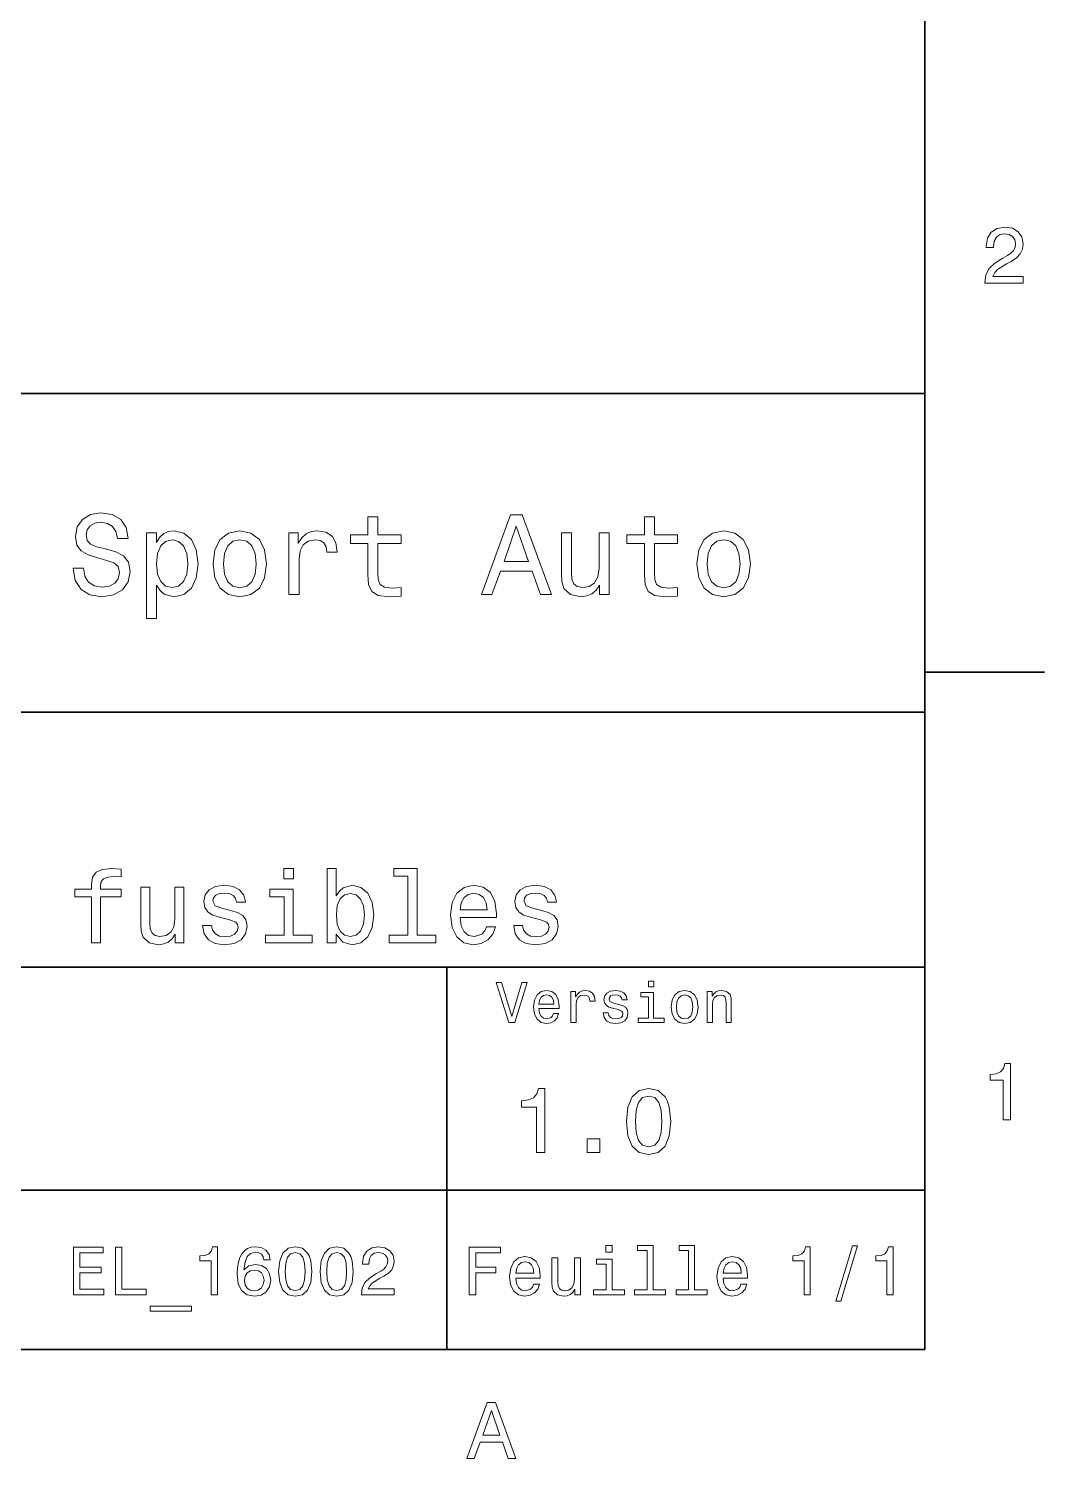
# Model space of a CAD drawing. Extents: x 0 to 297, y 0 to 210.
# Drawn here: x 230.8 to 294.5, y 3.2 to 92.9 of the extents above; entities that cross this region are included whole.
import ezdxf

# ---------------------------------------------------------------- set-up
doc = ezdxf.new("R2010")
doc.units = 0

msp = doc.modelspace()

# ---------------------------------------------------------------- linework, layer by layer
at = {"color": 7, "lineweight": 35}
for p, q in [((287, 10), (287, 200)), ((97, 70), (287, 70)), ((287, 70), (287, 10)), ((162, 50), (287, 50)), ((162, 34), (287, 34)), ((257, 10), (257, 34)), ((162, 20), (287, 20)), ((10, 10), (287, 10)), ((97, 10), (287, 10))]:
    msp.add_line(p, q, dxfattribs=at)
at = {"color": 7, "lineweight": 35, "ltscale": 0.1875}
msp.add_line((287, 52.5), (294.5, 52.5), dxfattribs=at)
at = {"color": 7, "lineweight": 13}
for points in [[(290.76947, 76.916786), (293.175079, 76.916786), (293.175079, 77.350502), (291.273773, 77.350502), (291.3797, 77.587532), (291.561249, 77.784218), (292.121033, 78.142288), (292.418579, 78.293587), (292.751434, 78.510445), (292.988464, 78.762604), (293.124634, 79.060158), (293.175079, 79.398056), (293.089355, 79.821686), (292.852325, 80.154541), (292.489197, 80.366356), (292.020172, 80.442001), (291.536041, 80.35627), (291.167877, 80.119232), (290.930847, 79.740997), (290.850159, 79.241714), (290.850159, 79.171112), (291.309082, 79.171112), (291.309082, 79.211456), (291.354462, 79.554398), (291.490631, 79.806557), (291.707489, 79.967941), (291.994965, 80.023415), (292.287476, 79.972984), (292.504333, 79.846901), (292.645538, 79.650215), (292.695984, 79.403099), (292.660675, 79.171112), (292.56485, 78.974426), (292.403473, 78.802956), (292.181549, 78.651657), (291.884003, 78.490273), (291.389771, 78.177589), (291.041779, 77.844742), (290.835022, 77.441284), (290.76947, 76.931915)], [(234.20462, 59.030979), (233.548996, 59.030979), (233.693085, 58.267288), (234.053314, 57.70533), (234.608078, 57.366714), (235.357361, 57.244236), (236.099426, 57.359509), (236.654175, 57.67651), (237.007202, 58.17363), (237.136902, 58.82925), (237.028824, 59.420029), (236.726227, 59.801872), (236.236313, 60.054031), (235.580704, 60.241352), (235.018738, 60.378242), (234.651306, 60.536743), (234.442368, 60.767288), (234.377533, 61.127522), (234.442368, 61.451729), (234.629684, 61.696686), (234.917877, 61.862389), (235.314133, 61.920029), (235.71759, 61.84798), (236.034592, 61.653458), (236.24353, 61.32925), (236.344391, 60.889767), (237, 60.889767), (237, 60.904179), (236.884735, 61.581409), (236.546112, 62.085732), (236.01297, 62.402737), (235.292511, 62.510807), (234.644104, 62.402737), (234.139771, 62.100143), (233.815567, 61.631844), (233.700287, 61.026657), (233.793961, 60.486309), (234.067734, 60.118874), (234.5, 59.873917), (235.09079, 59.6866), (235.674362, 59.520893), (236.113831, 59.362389), (236.380402, 59.131844), (236.47406, 58.757202), (236.387619, 58.375359), (236.164276, 58.087173), (235.825653, 57.907059), (235.386169, 57.849422), (234.896255, 57.928673), (234.521622, 58.159222), (234.283875, 58.533859)], [(252.05043, 60.579971), (252.05043, 58.64193), (252.093658, 58.015129), (252.29538, 57.582851), (252.698853, 57.330688), (253.383286, 57.244236), (254.132568, 57.280258), (254.132568, 57.827808), (253.585022, 57.78458), (253.087891, 57.842216), (252.82132, 58.022331), (252.706055, 58.324928), (252.684448, 58.75), (252.684448, 60.579971), (254.132568, 60.579971), (254.132568, 61.120316), (252.684448, 61.120316), (252.684448, 62.251438), (252.05043, 62.251438), (252.05043, 61.120316), (250.955322, 61.120316), (250.955322, 60.579971)], [(259.175781, 57.381123), (259.838623, 57.381123), (260.364563, 58.850864), (262.360229, 58.850864), (262.886169, 57.381123), (263.563416, 57.381123), (261.733429, 62.388329), (260.998566, 62.388329)], [(269.399109, 60.579971), (269.399109, 58.64193), (269.442352, 58.015129), (269.644073, 57.582851), (270.047546, 57.330688), (270.731995, 57.244236), (271.481262, 57.280258), (271.481262, 57.827808), (270.933716, 57.78458), (270.436584, 57.842216), (270.170013, 58.022331), (270.054749, 58.324928), (270.033142, 58.75), (270.033142, 60.579971), (271.481262, 60.579971), (271.481262, 61.120316), (270.033142, 61.120316), (270.033142, 62.251438), (269.399109, 62.251438), (269.399109, 61.120316), (268.304016, 61.120316), (268.304016, 60.579971)], [(238.786743, 60.652016), (238.786743, 61.25), (238.15274, 61.25), (238.15274, 55.882565), (238.786743, 55.882565), (238.786743, 57.971901), (239.010101, 57.633286), (239.262253, 57.409943), (239.896271, 57.244236), (240.50145, 57.381123), (240.976959, 57.791786), (241.286743, 58.440201), (241.402023, 59.319164), (241.286743, 60.190922), (240.976959, 60.839336), (240.50145, 61.242794), (239.896271, 61.386887), (239.550446, 61.343658), (239.255051, 61.206772), (239.002899, 60.976223)], [(242.338623, 59.311958), (242.453888, 58.432995), (242.785309, 57.78458), (243.311249, 57.381123), (244.017303, 57.244236), (244.716141, 57.381123), (245.242081, 57.777374), (245.573486, 58.425793), (245.695969, 59.311958), (245.573486, 60.190922), (245.242081, 60.846542), (244.716141, 61.242794), (244.017303, 61.386887), (243.311249, 61.242794), (242.785309, 60.839336), (242.453888, 60.190922)], [(247.100861, 57.381123), (247.734863, 57.381123), (247.734863, 59.592937), (247.799713, 60.12608), (247.994232, 60.507923), (248.311249, 60.738472), (248.736313, 60.817722), (249.053314, 60.767288), (249.291077, 60.623199), (249.435165, 60.378242), (249.485596, 60.046829), (250.126801, 60.046829), (250.040344, 60.630402), (249.802597, 61.048271), (249.406342, 61.30043), (248.865997, 61.386887), (248.498566, 61.32925), (248.181549, 61.185158), (247.900574, 60.940201), (247.677246, 60.608788), (247.677246, 61.25), (247.100861, 61.25)], [(260.595093, 59.463257), (261.365997, 61.667866), (262.136902, 59.463257)], [(267.194519, 61.25), (266.560516, 61.25), (266.560516, 59.016571), (266.488464, 58.497837), (266.279541, 58.123196), (265.955322, 57.892651), (265.530243, 57.820602), (265.19165, 57.878242), (264.975494, 58.051151), (264.853027, 58.346542), (264.824219, 58.764408), (264.824219, 61.25), (264.190186, 61.25), (264.190186, 58.706772), (264.211792, 58.195244), (264.348694, 57.770172), (264.766571, 57.381123), (265.436584, 57.244236), (265.796814, 57.294666), (266.106628, 57.424351), (266.373199, 57.647694), (266.589325, 57.971901), (266.589325, 57.381123), (267.194519, 57.381123)], [(272.698853, 59.311958), (272.814117, 58.432995), (273.145508, 57.78458), (273.671448, 57.381123), (274.377502, 57.244236), (275.076355, 57.381123), (275.602295, 57.777374), (275.933716, 58.425793), (276.056183, 59.311958), (275.933716, 60.190922), (275.602295, 60.846542), (275.076355, 61.242794), (274.377502, 61.386887), (273.671448, 61.242794), (273.145508, 60.839336), (272.814117, 60.190922)], [(239.788193, 57.8134), (239.363129, 57.907059), (239.053314, 58.195244), (238.858795, 58.663544), (238.793945, 59.319164), (238.858795, 59.967579), (239.053314, 60.435879), (239.363129, 60.716858), (239.788193, 60.817722), (240.177246, 60.716858), (240.48703, 60.428673), (240.681564, 59.960373), (240.753601, 59.319164), (240.681564, 58.67075), (240.48703, 58.195244), (240.177246, 57.907059)], [(242.98703, 59.319164), (243.05188, 59.967579), (243.253601, 60.435879), (243.57782, 60.72406), (244.017303, 60.824928), (244.449585, 60.72406), (244.773773, 60.443081), (244.97551, 59.967579), (245.047546, 59.319164), (244.97551, 58.663544), (244.773773, 58.188038), (244.449585, 57.899853), (244.017303, 57.806194), (243.57782, 57.899853), (243.253601, 58.188038), (243.05188, 58.663544)], [(273.34726, 59.319164), (273.412109, 59.967579), (273.613831, 60.435879), (273.938019, 60.72406), (274.377502, 60.824928), (274.809784, 60.72406), (275.134003, 60.443081), (275.335724, 59.967579), (275.407776, 59.319164), (275.335724, 58.663544), (275.134003, 58.188038), (274.809784, 57.899853), (274.377502, 57.806194), (273.938019, 57.899853), (273.613831, 58.188038), (273.412109, 58.663544)], [(234.707489, 38.409222), (234.707489, 35.530258), (235.278107, 35.530258), (235.278107, 38.409222), (236.574936, 38.409222), (236.574936, 38.895531), (235.278107, 38.895531), (235.278107, 39.109509), (235.323486, 39.368874), (235.472626, 39.543945), (235.72551, 39.647694), (236.088623, 39.6866), (236.574936, 39.66066), (236.574936, 40.153458), (235.958939, 40.185879), (235.401306, 40.127522), (235.012253, 39.95245), (234.778824, 39.647694), (234.707489, 39.213257), (234.707489, 38.895531), (233.663544, 38.895531), (233.663544, 38.409222)], [(247.390488, 40.185879), (246.78746, 40.185879), (246.78746, 39.537464), (247.390488, 39.537464)], [(250.068451, 36.068443), (250.489914, 35.569164), (251.067001, 35.407059), (251.611664, 35.530258), (252.046112, 35.899857), (252.318451, 36.489914), (252.42218, 37.274494), (252.318451, 38.059078), (252.039627, 38.642651), (251.611664, 39.005764), (251.067001, 39.135445), (250.496399, 38.966858), (250.26297, 38.759365), (250.068451, 38.480545), (250.068451, 40.185879), (249.497833, 40.185879), (249.497833, 35.530258), (250.068451, 35.530258)], [(254.568451, 39.706051), (254.568451, 36.010086), (253.394806, 36.010086), (253.394806, 35.530258), (256.306213, 35.530258), (256.306213, 36.010086), (255.139053, 36.010086), (255.139053, 40.185879), (253.673645, 40.185879), (253.673645, 39.706051)], [(240.504333, 39.012245), (239.933716, 39.012245), (239.933716, 37.002159), (239.868881, 36.535301), (239.680847, 36.198124), (239.389053, 35.990631), (239.006485, 35.925793), (238.701736, 35.977665), (238.507202, 36.133286), (238.396973, 36.399136), (238.371033, 36.775215), (238.371033, 39.012245), (237.80043, 39.012245), (237.80043, 36.723343), (237.819885, 36.262966), (237.943085, 35.880402), (238.319168, 35.530258), (238.922195, 35.407059), (239.246399, 35.45245), (239.525223, 35.569164), (239.765137, 35.770172), (239.959656, 36.061958), (239.959656, 35.530258), (240.504333, 35.530258)], [(243.42868, 37.559795), (242.877518, 37.68948), (242.469025, 37.838615), (242.332855, 38.143372), (242.371765, 38.357346), (242.507935, 38.512966), (242.728394, 38.610229), (243.046112, 38.649136), (243.350861, 38.610229), (243.590775, 38.493515), (243.746399, 38.318443), (243.811249, 38.085014), (244.368881, 38.085014), (244.368881, 38.09798), (244.271606, 38.519451), (244.005768, 38.850143), (243.590775, 39.057636), (243.046112, 39.135445), (242.494965, 39.057636), (242.092941, 38.843658), (241.840057, 38.525936), (241.762253, 38.123917), (241.820602, 37.734871), (242.002167, 37.462536), (242.30043, 37.268009), (242.734863, 37.131844), (243.370316, 36.976223), (243.759369, 36.814121), (243.863113, 36.684437), (243.902023, 36.489914), (243.843658, 36.25), (243.688049, 36.068443), (243.435165, 35.951729), (243.097992, 35.912823), (242.741364, 35.951729), (242.481995, 36.087894), (242.306915, 36.308357), (242.235596, 36.61311), (241.684448, 36.61311), (241.775223, 36.094379), (242.041077, 35.7183), (242.46254, 35.491352), (243.046112, 35.407059), (243.655624, 35.491352), (244.103027, 35.7183), (244.375366, 36.081409), (244.472626, 36.554752), (244.401306, 36.963257), (244.200287, 37.242073), (243.869598, 37.42363)], [(247.371033, 36.010086), (247.371033, 38.895531), (245.905624, 38.895531), (245.905624, 38.409222), (246.80043, 38.409222), (246.80043, 36.010086), (245.633286, 36.010086), (245.633286, 35.530258), (248.551147, 35.530258), (248.551147, 36.010086)], [(251.838623, 37.274494), (251.773773, 36.690922), (251.598694, 36.262966), (251.319885, 36.003601), (250.969742, 35.919308), (250.587173, 36.003601), (250.30835, 36.262966), (250.133286, 36.684437), (250.074921, 37.274494), (250.133286, 37.858067), (250.30835, 38.279537), (250.587173, 38.532421), (250.969742, 38.623199), (251.319885, 38.532421), (251.598694, 38.273052), (251.773773, 37.851585)], [(257.836456, 37.105907), (260.118896, 37.105907), (260.125366, 37.371758), (260.021606, 38.117435), (259.736328, 38.675072), (259.28241, 39.012245), (258.679382, 39.135445), (258.089355, 39.005764), (257.635437, 38.642651), (257.343658, 38.052593), (257.239929, 37.274494), (257.337189, 36.476944), (257.628967, 35.893372), (258.076355, 35.530258), (258.659943, 35.407059), (259.16571, 35.491352), (259.580688, 35.711815), (259.885437, 36.061958), (260.060516, 36.528816), (259.496399, 36.528816), (259.3797, 36.269451), (259.21109, 36.074928), (258.731262, 35.919308), (258.361664, 35.990631), (258.082855, 36.217579), (257.901306, 36.587173), (257.836456, 37.086452)], [(257.836456, 37.585735), (257.907776, 38.033138), (258.082855, 38.363831), (258.348694, 38.564842), (258.698853, 38.636166), (259.042511, 38.564842), (259.30835, 38.363831), (259.470459, 38.033138), (259.528809, 37.585735)], [(262.945984, 37.559795), (262.394806, 37.68948), (261.986328, 37.838615), (261.850159, 38.143372), (261.889038, 38.357346), (262.025208, 38.512966), (262.245667, 38.610229), (262.563416, 38.649136), (262.868164, 38.610229), (263.108063, 38.493515), (263.263702, 38.318443), (263.328522, 38.085014), (263.886169, 38.085014), (263.886169, 38.09798), (263.78891, 38.519451), (263.523071, 38.850143), (263.108063, 39.057636), (262.563416, 39.135445), (262.012268, 39.057636), (261.610229, 38.843658), (261.357361, 38.525936), (261.279541, 38.123917), (261.337891, 37.734871), (261.51947, 37.462536), (261.817719, 37.268009), (262.252167, 37.131844), (262.887604, 36.976223), (263.276672, 36.814121), (263.380402, 36.684437), (263.419312, 36.489914), (263.360962, 36.25), (263.205322, 36.068443), (262.952454, 35.951729), (262.615265, 35.912823), (262.258667, 35.951729), (261.999268, 36.087894), (261.824219, 36.308357), (261.752869, 36.61311), (261.201721, 36.61311), (261.292511, 36.094379), (261.55835, 35.7183), (261.979828, 35.491352), (262.563416, 35.407059), (263.172913, 35.491352), (263.620331, 35.7183), (263.892639, 36.081409), (263.989929, 36.554752), (263.918579, 36.963257), (263.71759, 37.242073), (263.386902, 37.42363)], [(261.71109, 33.03458), (261.08429, 30.905619), (260.439484, 33.03458), (260.09726, 33.03458), (260.904175, 30.530979), (261.264404, 30.530979), (262.053314, 33.03458)], [(262.784576, 31.40634), (264.052582, 31.40634), (264.056183, 31.554033), (263.998566, 31.9683), (263.840057, 32.278099), (263.587891, 32.465416), (263.252869, 32.533859), (262.925079, 32.461815), (262.672913, 32.260086), (262.510803, 31.932276), (262.453156, 31.5), (262.507202, 31.056915), (262.669312, 30.732708), (262.917877, 30.530979), (263.242065, 30.462536), (263.523041, 30.509365), (263.753601, 30.631844), (263.922913, 30.826368), (264.020172, 31.085733), (263.706787, 31.085733), (263.641937, 30.941643), (263.548279, 30.833572), (263.281708, 30.747118), (263.076355, 30.786743), (262.921478, 30.912823), (262.820618, 31.118155), (262.784576, 31.395533)], [(264.794678, 30.530979), (265.111664, 30.530979), (265.111664, 31.636887), (265.144104, 31.903458), (265.241364, 32.094379), (265.399841, 32.209652), (265.612396, 32.249279), (265.770905, 32.224064), (265.889771, 32.152016), (265.961823, 32.029537), (265.98703, 31.863832), (266.307648, 31.863832), (266.264404, 32.155621), (266.145538, 32.364552), (265.947418, 32.490635), (265.677246, 32.533859), (265.49353, 32.505043), (265.335022, 32.432995), (265.194519, 32.310516), (265.082855, 32.144814), (265.082855, 32.465416), (264.794678, 32.465416)], [(267.791779, 31.658501), (267.485596, 31.730547), (267.258636, 31.8134), (267.182983, 31.982708), (267.20462, 32.101585), (267.280273, 32.188038), (267.40274, 32.242073), (267.579254, 32.263687), (267.748566, 32.242073), (267.881836, 32.177231), (267.968292, 32.079971), (268.004333, 31.950287), (268.314117, 31.950287), (268.314117, 31.957493), (268.260101, 32.191643), (268.112396, 32.375359), (267.881836, 32.490635), (267.579254, 32.533859), (267.273041, 32.490635), (267.049713, 32.371758), (266.90921, 32.195244), (266.865997, 31.971901), (266.898407, 31.755764), (266.999268, 31.604465), (267.164978, 31.496397), (267.406342, 31.420748), (267.759369, 31.334293), (267.975494, 31.244236), (268.033142, 31.17219), (268.054749, 31.064121), (268.022339, 30.930836), (267.935883, 30.829971), (267.79538, 30.765129), (267.608063, 30.743515), (267.409943, 30.765129), (267.265839, 30.840778), (267.168579, 30.963255), (267.128967, 31.132565), (266.822754, 31.132565), (266.873199, 30.844379), (267.020905, 30.635447), (267.255035, 30.509365), (267.579254, 30.462536), (267.917877, 30.509365), (268.166412, 30.635447), (268.317719, 30.837175), (268.371765, 31.100143), (268.332123, 31.327089), (268.220459, 31.481987), (268.036743, 31.582851)], [(269.981995, 30.79755), (269.981995, 32.400574), (269.167877, 32.400574), (269.167877, 32.130402), (269.664978, 32.130402), (269.664978, 30.79755), (269.016571, 30.79755), (269.016571, 30.530979), (270.637604, 30.530979), (270.637604, 30.79755)], [(269.992798, 33.117435), (269.657776, 33.117435), (269.657776, 32.757202), (269.992798, 32.757202)], [(271.087891, 31.496397), (271.145538, 31.056915), (271.311249, 30.732708), (271.574219, 30.530979), (271.927246, 30.462536), (272.276672, 30.530979), (272.539612, 30.729107), (272.705322, 31.053314), (272.766571, 31.496397), (272.705322, 31.935879), (272.539612, 32.263687), (272.276672, 32.461815), (271.927246, 32.533859), (271.574219, 32.461815), (271.311249, 32.260086), (271.145538, 31.935879)], [(273.350159, 30.530979), (273.667145, 30.530979), (273.667145, 31.647694), (273.699554, 31.903458), (273.804047, 32.090778), (273.966125, 32.206051), (274.182281, 32.249279), (274.355194, 32.213257), (274.463257, 32.115993), (274.517303, 31.95389), (274.535309, 31.737751), (274.535309, 30.530979), (274.852295, 30.530979), (274.852295, 31.802593), (274.837891, 32.058357), (274.773041, 32.270893), (274.560516, 32.465416), (274.229095, 32.533859), (274.04538, 32.508644), (273.890503, 32.440201), (273.757202, 32.324928), (273.65274, 32.170029), (273.65274, 32.465416), (273.350159, 32.465416)], [(262.784576, 31.672911), (262.824219, 31.921469), (262.921478, 32.105186), (263.069153, 32.216858), (263.263702, 32.256485), (263.45462, 32.216858), (263.602295, 32.105186), (263.692352, 31.921469), (263.724792, 31.672911)], [(271.412109, 31.5), (271.444519, 31.824207), (271.54538, 32.058357), (271.707489, 32.20245), (271.927246, 32.25288), (272.143372, 32.20245), (272.305481, 32.061958), (272.406342, 31.824207), (272.442352, 31.5), (272.406342, 31.17219), (272.305481, 30.934437), (272.143372, 30.790344), (271.927246, 30.743515), (271.707489, 30.790344), (271.54538, 30.934437), (271.444519, 31.17219)], [(291.909241, 24.416786), (292.368164, 24.416786), (292.368164, 27.942001), (292.025208, 27.942001), (291.934448, 27.634365), (291.752899, 27.427593), (291.475525, 27.306557), (291.092224, 27.266211), (291.092224, 26.90814), (291.909241, 26.90814)], [(262.631134, 22.360231), (263.155609, 22.360231), (263.155609, 26.38905), (262.763702, 26.38905), (262.659943, 26.037464), (262.452454, 25.801153), (262.135437, 25.662825), (261.697418, 25.616714), (261.697418, 25.207493), (262.631134, 25.207493)], [(268.285309, 24.314121), (268.371765, 23.409224), (268.642639, 22.763689), (269.074921, 22.371759), (269.674347, 22.244957), (270.268005, 22.371759), (270.700287, 22.763689), (270.965424, 23.409224), (271.057648, 24.314121), (270.965424, 25.213257), (270.855896, 25.570606), (270.700287, 25.864553), (270.268005, 26.256485), (269.674347, 26.38905), (269.074921, 26.256485), (268.642639, 25.858791), (268.371765, 25.213257)], [(268.838623, 24.314121), (268.884735, 25.011528), (269.028809, 25.51297), (269.288177, 25.806917), (269.674347, 25.910664), (270.054749, 25.806917), (270.314117, 25.51297), (270.458221, 25.011528), (270.504333, 24.314121), (270.458221, 23.610952), (270.314117, 23.10951), (270.054749, 22.815563), (269.674347, 22.717581), (269.288177, 22.815563), (269.028809, 23.10951), (268.884735, 23.610952)], [(265.806915, 22.360231), (266.602295, 22.360231), (266.602295, 23.219021), (265.806915, 23.219021)], [(233.574921, 13.428675), (235.476944, 13.428675), (235.476944, 13.791787), (233.97261, 13.791787), (233.97261, 14.807637), (235.312668, 14.807637), (235.312668, 15.166427), (233.97261, 15.166427), (233.97261, 16.065563), (235.442352, 16.065563), (235.442352, 16.428675), (233.574921, 16.428675)], [(236.207489, 13.428675), (238.135437, 13.428675), (238.135437, 13.791787), (236.605179, 13.791787), (236.605179, 16.428675), (236.207489, 16.428675)], [(242.211807, 13.428675), (242.605179, 13.428675), (242.605179, 16.450289), (242.311234, 16.450289), (242.233429, 16.1866), (242.077805, 16.009367), (241.840057, 15.905621), (241.51152, 15.871038), (241.51152, 15.564121), (242.211807, 15.564121)], [(245.929382, 15.620317), (245.84726, 15.970462), (245.657059, 16.229828), (245.363098, 16.394093), (244.982697, 16.450289), (244.727661, 16.420029), (244.507202, 16.337896), (244.312668, 16.203892), (244.148407, 16.013689), (244.018723, 15.775937), (243.92363, 15.486312), (243.863098, 15.144814), (243.84581, 14.760087), (243.914978, 14.146254), (244.126801, 13.701009), (244.468292, 13.432998), (244.93515, 13.342219), (245.354462, 13.42003), (245.674347, 13.623199), (245.881836, 13.943084), (245.955322, 14.349424), (245.881836, 14.760087), (245.682983, 15.075649), (245.376068, 15.274496), (244.995667, 15.34366), (244.585007, 15.257205), (244.278091, 15.010807), (244.342926, 15.486312), (244.481262, 15.82781), (244.693085, 16.030981), (244.98703, 16.100145), (245.203171, 16.065563), (245.367432, 15.974785), (245.475494, 15.823487), (245.531693, 15.620317)], [(246.452438, 14.894093), (246.517288, 14.215418), (246.720459, 13.731268), (247.044662, 13.43732), (247.494232, 13.342219), (247.939468, 13.43732), (248.263687, 13.731268), (248.462524, 14.215418), (248.531693, 14.894093), (248.462524, 15.568444), (248.380402, 15.836456), (248.263687, 16.056917), (247.939468, 16.350864), (247.494232, 16.450289), (247.044662, 16.350864), (246.720459, 16.052593), (246.517288, 15.568444)], [(249.054749, 14.894093), (249.119583, 14.215418), (249.322754, 13.731268), (249.646973, 13.43732), (250.096527, 13.342219), (250.541779, 13.43732), (250.865982, 13.731268), (251.064835, 14.215418), (251.134003, 14.894093), (251.064835, 15.568444), (250.982697, 15.836456), (250.865982, 16.056917), (250.541779, 16.350864), (250.096527, 16.450289), (249.646973, 16.350864), (249.322754, 16.052593), (249.119583, 15.568444)], [(251.644089, 13.428675), (253.706039, 13.428675), (253.706039, 13.800432), (252.076355, 13.800432), (252.167145, 14.003603), (252.322754, 14.172191), (252.802582, 14.479107), (253.057632, 14.60879), (253.342926, 14.794669), (253.546097, 15.010807), (253.662811, 15.26585), (253.706039, 15.555476), (253.632553, 15.918589), (253.429382, 16.203892), (253.118149, 16.385447), (252.716125, 16.450289), (252.301147, 16.376802), (251.98558, 16.173632), (251.78241, 15.849424), (251.713257, 15.421471), (251.713257, 15.360951), (252.106628, 15.360951), (252.106628, 15.395534), (252.145523, 15.689482), (252.262238, 15.905621), (252.44812, 16.043949), (252.694519, 16.091499), (252.945236, 16.048271), (253.131119, 15.940203), (253.252151, 15.771614), (253.29538, 15.559799), (253.265121, 15.360951), (253.182983, 15.192364), (253.044662, 15.045389), (252.854462, 14.915707), (252.599411, 14.777378), (252.175781, 14.509366), (251.877518, 14.224064), (251.700287, 13.878242), (251.644089, 13.441643)], [(258.414978, 13.428675), (258.817017, 13.428675), (258.817017, 14.807637), (260.079254, 14.807637), (260.079254, 15.166427), (258.817017, 15.166427), (258.817017, 16.065563), (260.368866, 16.065563), (260.368866, 16.428675), (258.414978, 16.428675)], [(267.389038, 16.532421), (266.98703, 16.532421), (266.98703, 16.100145), (267.389038, 16.100145)], [(269.572052, 16.212536), (269.572052, 13.748559), (268.789612, 13.748559), (268.789612, 13.428675), (270.73056, 13.428675), (270.73056, 13.748559), (269.952454, 13.748559), (269.952454, 16.532421), (268.975494, 16.532421), (268.975494, 16.212536)], [(272.174347, 16.212536), (272.174347, 13.748559), (271.391937, 13.748559), (271.391937, 13.428675), (273.332855, 13.428675), (273.332855, 13.748559), (272.554749, 13.748559), (272.554749, 16.532421), (271.57782, 16.532421), (271.57782, 16.212536)], [(279.416443, 13.428675), (279.809814, 13.428675), (279.809814, 16.450289), (279.515839, 16.450289), (279.438049, 16.1866), (279.28241, 16.009367), (279.044678, 15.905621), (278.716125, 15.871038), (278.716125, 15.564121), (279.416443, 15.564121)], [(281.42218, 13.026657), (281.720459, 13.026657), (282.766571, 16.510807), (282.463989, 16.510807)], [(284.621033, 13.428675), (285.014404, 13.428675), (285.014404, 16.450289), (284.720459, 16.450289), (284.642639, 16.1866), (284.48703, 16.009367), (284.249268, 15.905621), (283.920746, 15.871038), (283.920746, 15.564121), (284.621033, 15.564121)], [(246.867432, 14.894093), (246.902008, 15.417148), (247.010086, 15.793228), (247.204605, 16.013689), (247.494232, 16.091499), (247.779526, 16.013689), (247.97406, 15.793228), (248.082123, 15.417148), (248.116714, 14.894093), (248.082123, 14.366715), (247.97406, 13.990634), (247.779526, 13.770173), (247.494232, 13.696686), (247.204605, 13.770173), (247.010086, 13.990634), (246.902008, 14.366715)], [(249.469727, 14.894093), (249.504318, 15.417148), (249.612381, 15.793228), (249.806915, 16.013689), (250.096527, 16.091499), (250.381836, 16.013689), (250.576355, 15.793228), (250.684433, 15.417148), (250.719009, 14.894093), (250.684433, 14.366715), (250.576355, 13.990634), (250.381836, 13.770173), (250.096527, 13.696686), (249.806915, 13.770173), (249.612381, 13.990634), (249.504318, 14.366715)], [(261.341492, 14.479107), (262.863098, 14.479107), (262.867432, 14.656341), (262.798279, 15.153459), (262.608063, 15.525217), (262.305481, 15.75), (261.903473, 15.832133), (261.510101, 15.745678), (261.207489, 15.503603), (261.01297, 15.110231), (260.943817, 14.591499), (261.008636, 14.059798), (261.203156, 13.67075), (261.501434, 13.428675), (261.890503, 13.346542), (262.227661, 13.402739), (262.504333, 13.549712), (262.707489, 13.783141), (262.824219, 14.09438), (262.44812, 14.09438), (262.370331, 13.92147), (262.257935, 13.791787), (261.938049, 13.688041), (261.69165, 13.735591), (261.505768, 13.886888), (261.384735, 14.133286), (261.341492, 14.466139)], [(261.341492, 14.798992), (261.389038, 15.097262), (261.505768, 15.317724), (261.682983, 15.45173), (261.916412, 15.49928), (262.145538, 15.45173), (262.322754, 15.317724), (262.430847, 15.097262), (262.469727, 14.798992)], [(265.400574, 15.75), (265.020172, 15.75), (265.020172, 14.409943), (264.976959, 14.098703), (264.851593, 13.873919), (264.657074, 13.735591), (264.402008, 13.692364), (264.198853, 13.726946), (264.069153, 13.830692), (263.995667, 14.007925), (263.978394, 14.258646), (263.978394, 15.75), (263.597992, 15.75), (263.597992, 14.224064), (263.610962, 13.917148), (263.693085, 13.662104), (263.943817, 13.428675), (264.345825, 13.346542), (264.561951, 13.376801), (264.747833, 13.454611), (264.907776, 13.588617), (265.037476, 13.783141), (265.037476, 13.428675), (265.400574, 13.428675)], [(267.376068, 13.748559), (267.376068, 15.672191), (266.399139, 15.672191), (266.399139, 15.347983), (266.995667, 15.347983), (266.995667, 13.748559), (266.21759, 13.748559), (266.21759, 13.428675), (268.162811, 13.428675), (268.162811, 13.748559)], [(274.353027, 14.479107), (275.874634, 14.479107), (275.878967, 14.656341), (275.809814, 15.153459), (275.619598, 15.525217), (275.317017, 15.75), (274.914978, 15.832133), (274.521606, 15.745678), (274.219025, 15.503603), (274.024506, 15.110231), (273.955322, 14.591499), (274.020172, 14.059798), (274.214691, 13.67075), (274.51297, 13.428675), (274.902008, 13.346542), (275.239197, 13.402739), (275.515839, 13.549712), (275.719025, 13.783141), (275.835724, 14.09438), (275.459656, 14.09438), (275.381836, 13.92147), (275.26944, 13.791787), (274.949554, 13.688041), (274.703186, 13.735591), (274.517303, 13.886888), (274.39624, 14.133286), (274.353027, 14.466139)], [(274.353027, 14.798992), (274.400574, 15.097262), (274.517303, 15.317724), (274.694519, 15.45173), (274.927948, 15.49928), (275.157074, 15.45173), (275.33429, 15.317724), (275.442352, 15.097262), (275.481262, 14.798992)], [(245.536011, 14.345101), (245.488464, 14.072767), (245.367432, 13.865274), (245.172897, 13.726946), (244.930832, 13.683718), (244.675781, 13.726946), (244.481262, 13.860951), (244.355896, 14.068444), (244.317001, 14.340778), (244.360229, 14.60879), (244.481262, 14.81196), (244.680115, 14.941643), (244.94812, 14.989194), (245.181549, 14.941643), (245.367432, 14.816283), (245.488464, 14.613112)], [(238.386154, 12.711096), (238.386154, 12.408502), (240.988464, 12.408502), (240.988464, 12.711096)], [(258.266846, 3.166787), (258.730835, 3.166787), (259.098999, 4.195605), (260.495972, 4.195605), (260.864105, 3.166787), (261.338165, 3.166787), (260.05719, 6.67183), (259.542786, 6.67183)], [(259.260376, 4.624279), (259.799988, 6.167507), (260.33963, 4.624279)]]:
    msp.add_lwpolyline(points, close=True, dxfattribs=at)

doc.saveas('drawing.dxf')
